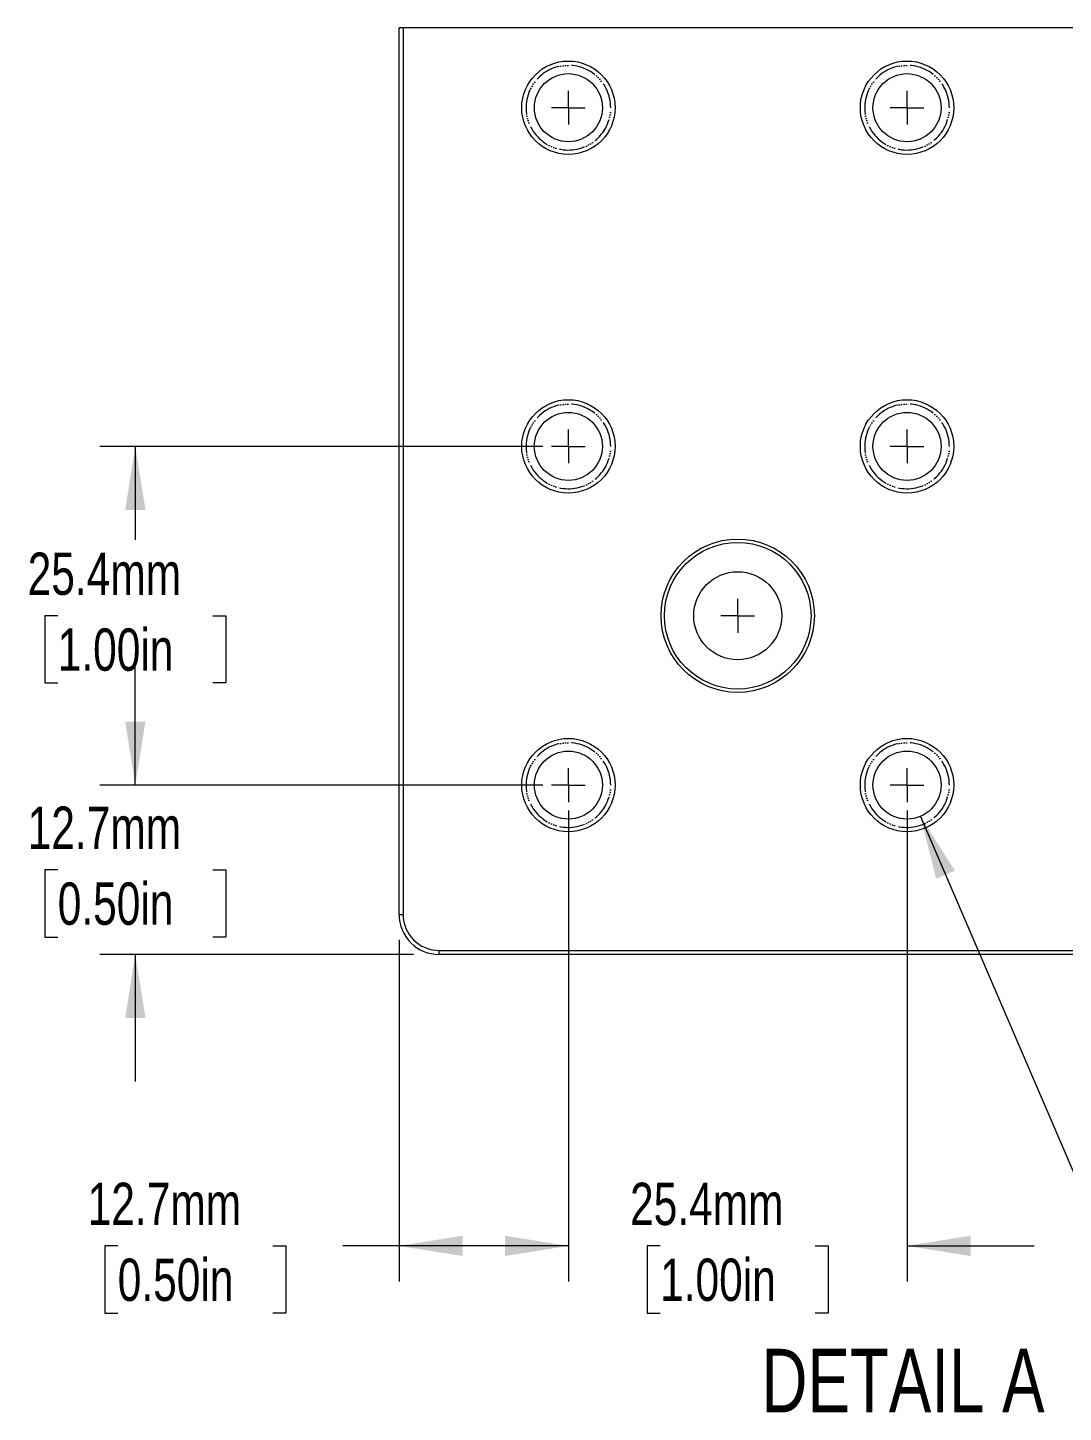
# Model space of a CAD drawing. Header units: millimetres. Extents: x 2 to 278, y 1 to 215.
# Drawn here: x 183.6 to 235.4, y 40.7 to 109.9 of the extents above; entities that cross this region are included whole.
import ezdxf

# ---------------------------------------------------------------- set-up
doc = ezdxf.new("R2010")
doc.units = ezdxf.units.MM
doc.linetypes.add('HIDDEN', pattern=[1.905, 1.27, -0.635])
doc.styles.add('SLDTEXTSTYLE0', font='TXT', dxfattribs={"width": 0.75})
doc.dimstyles.new('SLDDIMSTYLE4', dxfattribs={"dimtxt": 2.116667, "dimasz": 3.175, "dimexe": 0, "dimexo": 0.0625, "dimgap": 0.529167, "dimtad": 0, "dimtih": 1, "dimtoh": 1, "dimdec": 1, "dimlfac": 1.5, "dimrnd": 1e-09, "dimzin": 12, "dimdsep": 46, "dimtxsty": 'SLDTEXTSTYLE0', "dimsah": 1, "dimcen": 0.09, "dimadec": 0, "dimazin": 3, "dimtfac": 1, "dimtdec": 1, "dimtofl": 0, "dimtmove": 0, "dimatfit": 3, "dimfxl": 1, "dimfrac": 2, "dimtolj": 1, "dimtzin": 12, "dimarcsym": 0})
doc.dimstyles.new('SLDDIMSTYLE5', dxfattribs={"dimtxt": 2.116667, "dimasz": 3.175, "dimexe": 0, "dimexo": 0.0625, "dimgap": 0.529167, "dimtad": 0, "dimtih": 1, "dimtoh": 1, "dimdec": 1, "dimlfac": 1.5, "dimrnd": 1e-09, "dimzin": 12, "dimdsep": 46, "dimtxsty": 'SLDTEXTSTYLE0', "dimsah": 1, "dimcen": 0.09, "dimadec": 0, "dimazin": 3, "dimtfac": 1, "dimtdec": 1, "dimtmove": 0, "dimatfit": 0, "dimfxl": 1, "dimfrac": 2, "dimtolj": 1, "dimtzin": 12, "dimarcsym": 0})
doc.dimstyles.new('SLDDIMSTYLE6', dxfattribs={"dimtxt": 2.116667, "dimasz": 3.175, "dimexe": 0, "dimexo": 0.0625, "dimgap": 0.529167, "dimtad": 0, "dimtih": 1, "dimtoh": 1, "dimdec": 6, "dimlfac": 1.5, "dimrnd": 1e-09, "dimzin": 12, "dimdsep": 46, "dimtxsty": 'SLDTEXTSTYLE0', "dimsah": 1, "dimcen": 0, "dimadec": 0, "dimazin": 3, "dimtfac": 1, "dimtdec": 1, "dimtofl": 0, "dimtmove": 0, "dimatfit": 3, "dimfxl": 1, "dimfrac": 2, "dimtolj": 1, "dimtzin": 12, "dimarcsym": 0})

# ---------------------------------------------------------------- blocks, each defined once
blk = doc.blocks.new('_D_10')
at = {"color": 7, "linetype": 'Continuous', "lineweight": 18}
for p, q in [((210.656, 70.769), (210.656, 47.222)), ((202.189, 64.303), (202.189, 47.222)), ((188.121, 49), (187.478, 49)), ((187.478, 49), (187.478, 45.637)), ((195.879, 49), (196.522, 49)), ((196.522, 49), (196.522, 45.637)), ((202.189, 49), (199.371, 49)), ((210.656, 49), (202.189, 49)), ((187.478, 45.637), (188.121, 45.637)), ((196.522, 45.637), (195.879, 45.637))]:
    blk.add_line(p, q, dxfattribs=at)
for points in [[(202.189, 49), (205.364, 48.492), (205.364, 49.508)], [(210.656, 49), (207.481, 49.508), (207.481, 48.492)]]:
    blk.add_solid(points, dxfattribs=at)
at = {"color": 7, "linetype": 'Continuous', "lineweight": 18, "char_height": 2.1167, "attachment_point": 1, "style": 'SLDTEXTSTYLE0'}
for s, insert in [('12.7mm', (186.618, 52.158)), ('0.50in', (188.121, 48.365))]:
    blk.add_mtext(s, dxfattribs=dict(at, insert=insert))
blk = doc.blocks.new('_D_11')
at = {"color": 7, "linetype": 'Continuous', "lineweight": 18}
for p, q in [((210.656, 70.769), (210.656, 47.222)), ((227.589, 70.769), (227.589, 47.222)), ((210.656, 49), (204.306, 49)), ((215.244, 49), (214.6, 49)), ((214.6, 49), (214.6, 45.637)), ((223.001, 49), (223.645, 49)), ((223.645, 49), (223.645, 45.637)), ((227.589, 49), (233.939, 49)), ((214.6, 45.637), (215.244, 45.637)), ((223.645, 45.637), (223.001, 45.637))]:
    blk.add_line(p, q, dxfattribs=at)
for points in [[(210.656, 49), (207.481, 49.508), (207.481, 48.492)], [(227.589, 49), (230.764, 48.492), (230.764, 49.508)]]:
    blk.add_solid(points, dxfattribs=at)
at = {"color": 7, "linetype": 'Continuous', "lineweight": 18, "char_height": 2.1167, "attachment_point": 1, "style": 'SLDTEXTSTYLE0'}
for s, insert in [('25.4mm', (213.741, 52.158)), ('1.00in', (215.244, 48.365))]:
    blk.add_mtext(s, dxfattribs=dict(at, insert=insert))
blk = doc.blocks.new('_D_12')
at = {"color": 7, "linetype": 'Continuous', "lineweight": 18}
for p, q in [((189, 72.039), (189, 78.389)), ((209.386, 72.039), (187.222, 72.039)), ((185.121, 67.806), (184.478, 67.806)), ((184.478, 67.806), (184.478, 64.443)), ((192.879, 67.806), (193.522, 67.806)), ((193.522, 67.806), (193.522, 64.443)), ((184.478, 64.443), (185.121, 64.443)), ((193.522, 64.443), (192.879, 64.443)), ((202.919, 63.573), (187.222, 63.573)), ((189, 63.573), (189, 57.223))]:
    blk.add_line(p, q, dxfattribs=at)
for points in [[(189, 72.039), (189.508, 75.214), (188.492, 75.214)], [(189, 63.573), (188.492, 60.398), (189.508, 60.398)]]:
    blk.add_solid(points, dxfattribs=at)
at = {"color": 7, "linetype": 'Continuous', "lineweight": 18, "char_height": 2.1167, "attachment_point": 1, "style": 'SLDTEXTSTYLE0'}
for s, insert in [('12.7mm', (183.618, 70.964)), ('0.50in', (185.121, 67.171))]:
    blk.add_mtext(s, dxfattribs=dict(at, insert=insert))
blk = doc.blocks.new('_D_13')
at = {"color": 7, "linetype": 'Continuous', "lineweight": 18}
for p, q in [((209.386, 88.973), (187.222, 88.973)), ((189, 88.973), (189, 84.298)), ((185.121, 80.506), (184.478, 80.506)), ((184.478, 80.506), (184.478, 77.143)), ((192.879, 80.506), (193.522, 80.506)), ((193.522, 80.506), (193.522, 77.143)), ((184.478, 77.143), (185.121, 77.143)), ((193.522, 77.143), (192.879, 77.143)), ((189, 72.039), (189, 76.714)), ((209.386, 72.039), (187.222, 72.039))]:
    blk.add_line(p, q, dxfattribs=at)
for points in [[(189, 88.973), (188.492, 85.798), (189.508, 85.798)], [(189, 72.039), (189.508, 75.214), (188.492, 75.214)]]:
    blk.add_solid(points, dxfattribs=at)
at = {"color": 7, "linetype": 'Continuous', "lineweight": 18, "char_height": 2.1167, "attachment_point": 1, "style": 'SLDTEXTSTYLE0'}
for s, insert in [('25.4mm', (183.618, 83.664)), ('1.00in', (185.121, 79.871))]:
    blk.add_mtext(s, dxfattribs=dict(at, insert=insert))
blk = doc.blocks.new('_D_14')
at = {"color": 7, "linetype": 'Continuous', "lineweight": 18}
for p, q in [((228.261, 70.476), (237.488, 49)), ((237.488, 49), (241.298, 49))]:
    blk.add_line(p, q, dxfattribs=at)
blk.add_solid([(228.261, 70.476), (229.048, 67.358), (229.981, 67.759)], dxfattribs=at)
at = {"color": 7, "linetype": 'Continuous', "lineweight": 18, "attachment_point": 1, "style": 'SLDTEXTSTYLE0'}
for s, insert, char_height in [('216', (241.298, 51.729), 2.1167), ('X 1/4-20 UNC', (246.783, 51.729), 2.11667), ('TAPPED HOLES', (241.298, 48.365), 2.11667)]:
    blk.add_mtext(s, dxfattribs=dict(at, insert=insert, char_height=char_height))
blk = doc.blocks.new('SW_CENTERMARKSYMBOL_6')
at = {"color": 0, "linetype": 'Continuous', "lineweight": 0}
for q in [(0, 0.847), (-0.847, 0), (0, -0.847), (0.847, 0)]:
    blk.add_line((0, 0), q, dxfattribs=at)
blk = doc.blocks.new('SW_CENTERMARKSYMBOL_7')
at = {"color": 0, "linetype": 'Continuous', "lineweight": 0}
for p, q in [((-16.933, 33.867), (-16.933, 34.713)), ((0, 33.867), (0, 34.713)), ((16.933, 33.867), (16.933, 34.713)), ((-16.933, 33.867), (-17.78, 33.867)), ((-16.933, 33.867), (-16.933, 33.02)), ((-16.933, 33.867), (-16.087, 33.867)), ((0, 33.867), (-0.847, 33.867)), ((0, 33.867), (0, 33.02)), ((0, 33.867), (0.847, 33.867)), ((16.933, 33.867), (16.087, 33.867)), ((16.933, 33.867), (16.933, 33.02)), ((16.933, 33.867), (17.78, 33.867)), ((-16.933, 16.933), (-16.933, 17.78)), ((0, 16.933), (0, 17.78)), ((16.933, 16.933), (16.933, 17.78)), ((-16.933, 16.933), (-17.78, 16.933)), ((-16.933, 16.933), (-16.933, 16.087)), ((-16.933, 16.933), (-16.087, 16.933)), ((0, 16.933), (-0.847, 16.933)), ((0, 16.933), (0, 16.087)), ((0, 16.933), (0.847, 16.933)), ((16.933, 16.933), (16.087, 16.933)), ((16.933, 16.933), (16.933, 16.087)), ((16.933, 16.933), (17.78, 16.933)), ((-16.933, 0), (-16.933, 0.847)), ((0, 0), (0, 0.847)), ((16.933, 0), (16.933, 0.847)), ((-16.933, 0), (-17.78, 0)), ((-16.933, 0), (-16.933, -0.847)), ((-16.933, 0), (-16.087, 0)), ((0, 0), (-0.847, 0)), ((0, 0), (0, -0.847)), ((0, 0), (0.847, 0)), ((16.933, 0), (16.087, 0)), ((16.933, 0), (16.933, -0.847)), ((16.933, 0), (17.78, 0))]:
    blk.add_line(p, q, dxfattribs=at)

msp = doc.modelspace()

# ---------------------------------------------------------------- linework, layer by layer
at = {"color": 7, "linetype": 'Continuous', "lineweight": 18}
for p, q in [((202.18932966, 65.57269973), (202.18932966, 109.90602854)), ((202.38932311, 109.90602854), (202.38932311, 65.57269973)), ((202.18932966, 65.57269973), (202.38932311, 65.57269973)), ((204.18932377, 63.77269907), (248.52266251, 63.77269907)), ((204.18932377, 63.57269568), (204.18932377, 63.77269907)), ((248.52266251, 63.57269568), (204.18932377, 63.57269568)), ((212.02005286, 63.57269568), (212.02005286, 63.56436096)), ((213.24188848, 63.56436096), (213.24188848, 63.57269568))]:
    msp.add_line(p, q, dxfattribs=at)
at = {"color": 7, "linetype": 'Continuous', "lineweight": 18, "flags": 128}
msp.add_lwpolyline([(248.52266251, 63.57269568), (248.52266251, 63.77269907), (248.52266251, 109.90602854), (202.38932311, 109.90602854), (202.18932966, 109.90602854)], dxfattribs=at)
at = {"color": 7, "linetype": 'HIDDEN', "lineweight": 18, "flags": 128}
for points in [[(212.7726078, 105.90603036), (212.76927331, 106.02578106), (212.76927331, 106.02578106), (212.75911072, 106.1451493), (212.75911072, 106.1451493), (212.7422128, 106.26374764), (212.7422128, 106.26374764), (212.71863917, 106.38120356), (212.71863917, 106.38120356), (212.68844941, 106.49713459), (212.68844941, 106.49713459), (212.65175282, 106.61117815), (212.65175282, 106.61117815), (212.60865866, 106.72295672), (212.60865866, 106.72295672), (212.55931595, 106.83212263), (212.55931595, 106.83212263), (212.5038737, 106.93831824), (212.5038737, 106.93831824), (212.44251072, 107.04121076), (212.44251072, 107.04121076), (212.37542569, 107.14046243), (212.37542569, 107.14046243), (212.30283716, 107.23576032), (212.30283716, 107.23576032), (212.2249637, 107.32680145), (212.2249637, 107.32680145), (212.1420735, 107.41329275), (212.1420735, 107.41329275), (212.05442487, 107.49495112), (212.05442487, 107.49495112), (211.96228603, 107.57152322), (211.96228603, 107.57152322), (211.86597486, 107.6427607), (211.86597486, 107.6427607), (211.76577945, 107.70843509), (211.76577945, 107.70843509), (211.66202763, 107.76833279), (211.66202763, 107.76833279), (211.55505716, 107.82226506), (211.55505716, 107.82226506), (211.4452058, 107.87006301), (211.4452058, 107.87006301), (211.33283118, 107.91156772), (211.33283118, 107.91156772), (211.21828098, 107.94664505), (211.21828098, 107.94664505), (211.10193272, 107.97519071), (211.10193272, 107.97519071), (210.98415394, 107.99710535), (210.98415394, 107.99710535), (210.86532214, 108.01231943), (210.86532214, 108.01231943), (210.74582477, 108.02078826), (210.74582477, 108.02078826), (210.6260393, 108.02248699), (210.6260393, 108.02248699), (210.50635317, 108.01740073), (210.50635317, 108.01740073), (210.38713395, 108.00555431), (210.38713395, 108.00555431), (210.26878893, 107.98697753), (210.26878893, 107.98697753), (210.15167573, 107.96173993), (210.15167573, 107.96173993), (210.0361818, 107.92991601), (210.0361818, 107.92991601), (209.92267469, 107.89161009), (209.92267469, 107.89161009), (209.81151203, 107.84694138), (209.81151203, 107.84694138), (209.70306137, 107.79605888), (209.70306137, 107.79605888), (209.59766049, 107.73911658), (209.59766049, 107.73911658), (209.49564714, 107.67630818), (209.49564714, 107.67630818), (209.39734915, 107.60782245), (209.39734915, 107.60782245), (209.30309434, 107.53389282), (209.30309434, 107.53389282), (209.21316086, 107.45474282), (209.21316086, 107.45474282), (209.12785668, 107.3706357), (209.12785668, 107.3706357), (209.04744008, 107.28183471), (209.04744008, 107.28183471), (208.97217929, 107.18862795), (208.97217929, 107.18862795), (208.90231271, 107.09130846), (208.90231271, 107.09130846), (208.83806883, 106.99019912), (208.83806883, 106.99019912), (208.77963641, 106.88561283), (208.77963641, 106.88561283), (208.72722406, 106.77788737), (208.72722406, 106.77788737), (208.68099073, 106.66737043), (208.68099073, 106.66737043), (208.64107548, 106.55441466), (208.64107548, 106.55441466), (208.60762734, 106.43938266), (208.60762734, 106.43938266), (208.58073572, 106.322642), (208.58073572, 106.322642), (208.56049, 106.20457016), (208.56049, 106.20457016), (208.54694982, 106.08553472), (208.54694982, 106.08553472), (208.54017475, 105.96592807), (208.54017475, 105.96592807), (208.54017475, 105.84613266), (208.54017475, 105.84613266), (208.54694982, 105.72652601), (208.54694982, 105.72652601), (208.56049, 105.60749057), (208.56049, 105.60749057), (208.58073572, 105.48941873), (208.58073572, 105.48941873), (208.60762734, 105.37267807), (208.60762734, 105.37267807), (208.64107548, 105.25764607), (208.64107548, 105.25764607), (208.68099073, 105.1446903), (208.68099073, 105.1446903), (208.72722406, 105.03417336), (208.72722406, 105.03417336), (208.77963641, 104.9264479), (208.77963641, 104.9264479), (208.83806883, 104.82186161), (208.83806883, 104.82186161), (208.90231271, 104.72075227), (208.90231271, 104.72075227), (208.97217929, 104.62343278), (208.97217929, 104.62343278), (209.04744008, 104.53022602), (209.04744008, 104.53022602), (209.12785668, 104.44142503), (209.12785668, 104.44142503), (209.21316086, 104.35731791), (209.21316086, 104.35731791), (209.30309434, 104.27816791), (209.30309434, 104.27816791), (209.39734915, 104.20423828), (209.39734915, 104.20423828), (209.49564714, 104.13575255), (209.49564714, 104.13575255), (209.59766049, 104.07294415), (209.59766049, 104.07294415), (209.70306137, 104.01600185), (209.70306137, 104.01600185), (209.81151203, 103.96511935), (209.81151203, 103.96511935), (209.92267469, 103.92045064), (209.92267469, 103.92045064), (210.0361818, 103.88214472), (210.0361818, 103.88214472), (210.15167573, 103.8503208), (210.15167573, 103.8503208), (210.26878893, 103.8250832), (210.26878893, 103.8250832), (210.38713395, 103.80650642), (210.38713395, 103.80650642), (210.50635317, 103.79466), (210.50635317, 103.79466), (210.6260393, 103.78957374), (210.6260393, 103.78957374), (210.74582477, 103.79127247), (210.74582477, 103.79127247), (210.86532214, 103.7997413), (210.86532214, 103.7997413), (210.98415394, 103.81495538), (210.98415394, 103.81495538), (211.10193272, 103.83687002), (211.10193272, 103.83687002), (211.21828098, 103.86541568), (211.21828098, 103.86541568), (211.33283118, 103.90049301), (211.33283118, 103.90049301), (211.4452058, 103.94199771), (211.4452058, 103.94199771), (211.55505716, 103.98979567), (211.55505716, 103.98979567), (211.66202763, 104.04372794), (211.66202763, 104.04372794), (211.76577945, 104.10362564), (211.76577945, 104.10362564), (211.86597486, 104.16930003), (211.86597486, 104.16930003), (211.96228603, 104.24053751), (211.96228603, 104.24053751), (212.05442487, 104.31710961), (212.05442487, 104.31710961), (212.1420735, 104.39876798), (212.1420735, 104.39876798), (212.2249637, 104.48525928), (212.2249637, 104.48525928), (212.30283716, 104.57630041), (212.30283716, 104.57630041), (212.37542569, 104.6715983), (212.37542569, 104.6715983), (212.44251072, 104.77084997), (212.44251072, 104.77084997), (212.5038737, 104.87374249), (212.5038737, 104.87374249), (212.55931595, 104.9799381), (212.55931595, 104.9799381), (212.60865866, 105.089104), (212.60865866, 105.089104), (212.65175282, 105.20088258), (212.65175282, 105.20088258), (212.68844941, 105.31492614), (212.68844941, 105.31492614), (212.71863917, 105.43085717), (212.71863917, 105.43085717), (212.7422128, 105.54831309), (212.7422128, 105.54831309), (212.75911072, 105.66691143), (212.75911072, 105.66691143), (212.76927331, 105.78627967), (212.76927331, 105.78627967), (212.77266084, 105.90603036)], [(229.70592976, 105.90603036), (229.7026052, 106.02578106), (229.7026052, 106.02578106), (229.69244261, 106.1451493), (229.69244261, 106.1451493), (229.67554469, 106.26374764), (229.67554469, 106.26374764), (229.65197105, 106.38120356), (229.65197105, 106.38120356), (229.6217813, 106.49713459), (229.6217813, 106.49713459), (229.58508471, 106.61117815), (229.58508471, 106.61117815), (229.54199055, 106.72295672), (229.54199055, 106.72295672), (229.49264784, 106.83212263), (229.49264784, 106.83212263), (229.43720558, 106.93831824), (229.43720558, 106.93831824), (229.3758426, 107.04121076), (229.3758426, 107.04121076), (229.30875758, 107.14046243), (229.30875758, 107.14046243), (229.23616905, 107.23576032), (229.23616905, 107.23576032), (229.15830552, 107.32680145), (229.15830552, 107.32680145), (229.07540539, 107.41329275), (229.07540539, 107.41329275), (228.98775676, 107.49495112), (228.98775676, 107.49495112), (228.89561791, 107.57152322), (228.89561791, 107.57152322), (228.79930674, 107.6427607), (228.79930674, 107.6427607), (228.69911133, 107.70843509), (228.69911133, 107.70843509), (228.59535952, 107.76833279), (228.59535952, 107.76833279), (228.48838905, 107.82226506), (228.48838905, 107.82226506), (228.37853769, 107.87006301), (228.37853769, 107.87006301), (228.26616306, 107.91156772), (228.26616306, 107.91156772), (228.15161287, 107.94664505), (228.15161287, 107.94664505), (228.0352646, 107.97519071), (228.0352646, 107.97519071), (227.91748583, 107.99710535), (227.91748583, 107.99710535), (227.79866397, 108.01231943), (227.79866397, 108.01231943), (227.67915665, 108.02078826), (227.67915665, 108.02078826), (227.55937119, 108.02248699), (227.55937119, 108.02248699), (227.43968506, 108.01740073), (227.43968506, 108.01740073), (227.32047577, 108.00555431), (227.32047577, 108.00555431), (227.20212081, 107.98697753), (227.20212081, 107.98697753), (227.08500762, 107.96173993), (227.08500762, 107.96173993), (226.96951369, 107.92991601), (226.96951369, 107.92991601), (226.85600657, 107.89161009), (226.85600657, 107.89161009), (226.74485385, 107.84694138), (226.74485385, 107.84694138), (226.63639326, 107.79605888), (226.63639326, 107.79605888), (226.53099238, 107.73911658), (226.53099238, 107.73911658), (226.42897903, 107.67630818), (226.42897903, 107.67630818), (226.33069097, 107.60782245), (226.33069097, 107.60782245), (226.23642623, 107.53389282), (226.23642623, 107.53389282), (226.14649275, 107.45474282), (226.14649275, 107.45474282), (226.06118857, 107.3706357), (226.06118857, 107.3706357), (225.98077197, 107.28183471), (225.98077197, 107.28183471), (225.90551117, 107.18862795), (225.90551117, 107.18862795), (225.83564459, 107.09130846), (225.83564459, 107.09130846), (225.77140072, 106.99019912), (225.77140072, 106.99019912), (225.71297824, 106.88561283), (225.71297824, 106.88561283), (225.66055595, 106.77788737), (225.66055595, 106.77788737), (225.61432261, 106.66737043), (225.61432261, 106.66737043), (225.5744173, 106.55441466), (225.5744173, 106.55441466), (225.54095923, 106.43938266), (225.54095923, 106.43938266), (225.5140676, 106.322642), (225.5140676, 106.322642), (225.49382189, 106.20457016), (225.49382189, 106.20457016), (225.4802817, 106.08553472), (225.4802817, 106.08553472), (225.47350664, 105.96592807), (225.47350664, 105.96592807), (225.47350664, 105.84613266), (225.47350664, 105.84613266), (225.4802817, 105.72652601), (225.4802817, 105.72652601), (225.49382189, 105.60749057), (225.49382189, 105.60749057), (225.5140676, 105.48941873), (225.5140676, 105.48941873), (225.54095923, 105.37267807), (225.54095923, 105.37267807), (225.5744173, 105.25764607), (225.5744173, 105.25764607), (225.61432261, 105.1446903), (225.61432261, 105.1446903), (225.66055595, 105.03417336), (225.66055595, 105.03417336), (225.71297824, 104.9264479), (225.71297824, 104.9264479), (225.77140072, 104.82186161), (225.77140072, 104.82186161), (225.83564459, 104.72075227), (225.83564459, 104.72075227), (225.90551117, 104.62343278), (225.90551117, 104.62343278), (225.98077197, 104.53022602), (225.98077197, 104.53022602), (226.06118857, 104.44142503), (226.06118857, 104.44142503), (226.14649275, 104.35731791), (226.14649275, 104.35731791), (226.23642623, 104.27816791), (226.23642623, 104.27816791), (226.33069097, 104.20423828), (226.33069097, 104.20423828), (226.42897903, 104.13575255), (226.42897903, 104.13575255), (226.53099238, 104.07294415), (226.53099238, 104.07294415), (226.63639326, 104.01600185), (226.63639326, 104.01600185), (226.74485385, 103.96511935), (226.74485385, 103.96511935), (226.85600657, 103.92045064), (226.85600657, 103.92045064), (226.96951369, 103.88214472), (226.96951369, 103.88214472), (227.08500762, 103.8503208), (227.08500762, 103.8503208), (227.20212081, 103.8250832), (227.20212081, 103.8250832), (227.32047577, 103.80650642), (227.32047577, 103.80650642), (227.43968506, 103.79466), (227.43968506, 103.79466), (227.55937119, 103.78957374), (227.55937119, 103.78957374), (227.67915665, 103.79127247), (227.67915665, 103.79127247), (227.79866397, 103.7997413), (227.79866397, 103.7997413), (227.91748583, 103.81495538), (227.91748583, 103.81495538), (228.0352646, 103.83687002), (228.0352646, 103.83687002), (228.15161287, 103.86541568), (228.15161287, 103.86541568), (228.26616306, 103.90049301), (228.26616306, 103.90049301), (228.37853769, 103.94199771), (228.37853769, 103.94199771), (228.48838905, 103.98979567), (228.48838905, 103.98979567), (228.59535952, 104.04372794), (228.59535952, 104.04372794), (228.69911133, 104.10362564), (228.69911133, 104.10362564), (228.79930674, 104.16930003), (228.79930674, 104.16930003), (228.89561791, 104.24053751), (228.89561791, 104.24053751), (228.98775676, 104.31710961), (228.98775676, 104.31710961), (229.07540539, 104.39876798), (229.07540539, 104.39876798), (229.15830552, 104.48525928), (229.15830552, 104.48525928), (229.23616905, 104.57630041), (229.23616905, 104.57630041), (229.30875758, 104.6715983), (229.30875758, 104.6715983), (229.3758426, 104.77084997), (229.3758426, 104.77084997), (229.43720558, 104.87374249), (229.43720558, 104.87374249), (229.49264784, 104.9799381), (229.49264784, 104.9799381), (229.54199055, 105.089104), (229.54199055, 105.089104), (229.58508471, 105.20088258), (229.58508471, 105.20088258), (229.6217813, 105.31492614), (229.6217813, 105.31492614), (229.65197105, 105.43085717), (229.65197105, 105.43085717), (229.67554469, 105.54831309), (229.67554469, 105.54831309), (229.69244261, 105.66691143), (229.69244261, 105.66691143), (229.7026052, 105.78627967), (229.7026052, 105.78627967), (229.70599273, 105.90603036)], [(212.7726078, 88.97269848), (212.76927331, 89.09244918), (212.76927331, 89.09244918), (212.75911072, 89.21181244), (212.75911072, 89.21181244), (212.7422128, 89.33041575), (212.7422128, 89.33041575), (212.71863917, 89.44787167), (212.71863917, 89.44787167), (212.68844941, 89.56380271), (212.68844941, 89.56380271), (212.65175282, 89.67784129), (212.65175282, 89.67784129), (212.60865866, 89.78962484), (212.60865866, 89.78962484), (212.55931595, 89.89878578), (212.55931595, 89.89878578), (212.5038737, 90.00498635), (212.5038737, 90.00498635), (212.44251072, 90.1078739), (212.44251072, 90.1078739), (212.37542569, 90.20713054), (212.37542569, 90.20713054), (212.30283716, 90.30242843), (212.30283716, 90.30242843), (212.2249637, 90.39346956), (212.2249637, 90.39346956), (212.1420735, 90.47996087), (212.1420735, 90.47996087), (212.05442487, 90.56161923), (212.05442487, 90.56161923), (211.96228603, 90.63819133), (211.96228603, 90.63819133), (211.86597486, 90.70942881), (211.86597486, 90.70942881), (211.76577945, 90.77509823), (211.76577945, 90.77509823), (211.66202763, 90.8350009), (211.66202763, 90.8350009), (211.55505716, 90.88893317), (211.55505716, 90.88893317), (211.4452058, 90.93673113), (211.4452058, 90.93673113), (211.33283118, 90.97823086), (211.33283118, 90.97823086), (211.21828098, 91.01331316), (211.21828098, 91.01331316), (211.10193272, 91.04185385), (211.10193272, 91.04185385), (210.98415394, 91.06376849), (210.98415394, 91.06376849), (210.86532214, 91.07898755), (210.86532214, 91.07898755), (210.74582477, 91.08745637), (210.74582477, 91.08745637), (210.6260393, 91.08915014), (210.6260393, 91.08915014), (210.50635317, 91.08406884), (210.50635317, 91.08406884), (210.38713395, 91.07221745), (210.38713395, 91.07221745), (210.26878893, 91.05364564), (210.26878893, 91.05364564), (210.15167573, 91.02840804), (210.15167573, 91.02840804), (210.0361818, 90.99658413), (210.0361818, 90.99658413), (209.92267469, 90.95827821), (209.92267469, 90.95827821), (209.81151203, 90.91360949), (209.81151203, 90.91360949), (209.70306137, 90.86272203), (209.70306137, 90.86272203), (209.59766049, 90.80578469), (209.59766049, 90.80578469), (209.49564714, 90.74297133), (209.49564714, 90.74297133), (209.39734915, 90.67449056), (209.39734915, 90.67449056), (209.30309434, 90.60055596), (209.30309434, 90.60055596), (209.21316086, 90.52141093), (209.21316086, 90.52141093), (209.12785668, 90.43729884), (209.12785668, 90.43729884), (209.04744008, 90.34850282), (209.04744008, 90.34850282), (208.97217929, 90.25529109), (208.97217929, 90.25529109), (208.90231271, 90.15797658), (208.90231271, 90.15797658), (208.83806883, 90.05686226), (208.83806883, 90.05686226), (208.77963641, 89.95227598), (208.77963641, 89.95227598), (208.72722406, 89.84455549), (208.72722406, 89.84455549), (208.68099073, 89.73403854), (208.68099073, 89.73403854), (208.64107548, 89.62108277), (208.64107548, 89.62108277), (208.60762734, 89.50605077), (208.60762734, 89.50605077), (208.58073572, 89.38931011), (208.58073572, 89.38931011), (208.56049, 89.27123331), (208.56049, 89.27123331), (208.54694982, 89.15220283), (208.54694982, 89.15220283), (208.54017475, 89.03259618), (208.54017475, 89.03259618), (208.54017475, 88.91279581), (208.54017475, 88.91279581), (208.54694982, 88.79318916), (208.54694982, 88.79318916), (208.56049, 88.67415868), (208.56049, 88.67415868), (208.58073572, 88.55608188), (208.58073572, 88.55608188), (208.60762734, 88.43934122), (208.60762734, 88.43934122), (208.64107548, 88.32430922), (208.64107548, 88.32430922), (208.68099073, 88.21135345), (208.68099073, 88.21135345), (208.72722406, 88.10084147), (208.72722406, 88.10084147), (208.77963641, 87.99311601), (208.77963641, 87.99311601), (208.83806883, 87.88852973), (208.83806883, 87.88852973), (208.90231271, 87.78741541), (208.90231271, 87.78741541), (208.97217929, 87.6901009), (208.97217929, 87.6901009), (209.04744008, 87.59689413), (209.04744008, 87.59689413), (209.12785668, 87.50809315), (209.12785668, 87.50809315), (209.21316086, 87.42398603), (209.21316086, 87.42398603), (209.30309434, 87.34483602), (209.30309434, 87.34483602), (209.39734915, 87.27090143), (209.39734915, 87.27090143), (209.49564714, 87.20242066), (209.49564714, 87.20242066), (209.59766049, 87.13961227), (209.59766049, 87.13961227), (209.70306137, 87.08266996), (209.70306137, 87.08266996), (209.81151203, 87.03178746), (209.81151203, 87.03178746), (209.92267469, 86.98711875), (209.92267469, 86.98711875), (210.0361818, 86.94881283), (210.0361818, 86.94881283), (210.15167573, 86.91698892), (210.15167573, 86.91698892), (210.26878893, 86.89174635), (210.26878893, 86.89174635), (210.38713395, 86.87317454), (210.38713395, 86.87317454), (210.50635317, 86.86132811), (210.50635317, 86.86132811), (210.6260393, 86.85624185), (210.6260393, 86.85624185), (210.74582477, 86.85793562), (210.74582477, 86.85793562), (210.86532214, 86.86640444), (210.86532214, 86.86640444), (210.98415394, 86.88162349), (210.98415394, 86.88162349), (211.10193272, 86.90353814), (211.10193272, 86.90353814), (211.21828098, 86.93208379), (211.21828098, 86.93208379), (211.33283118, 86.96716113), (211.33283118, 86.96716113), (211.4452058, 87.00866583), (211.4452058, 87.00866583), (211.55505716, 87.05645882), (211.55505716, 87.05645882), (211.66202763, 87.11039606), (211.66202763, 87.11039606), (211.76577945, 87.17029376), (211.76577945, 87.17029376), (211.86597486, 87.23596814), (211.86597486, 87.23596814), (211.96228603, 87.30720066), (211.96228603, 87.30720066), (212.05442487, 87.38377276), (212.05442487, 87.38377276), (212.1420735, 87.46543609), (212.1420735, 87.46543609), (212.2249637, 87.55192243), (212.2249637, 87.55192243), (212.30283716, 87.64296356), (212.30283716, 87.64296356), (212.37542569, 87.73826642), (212.37542569, 87.73826642), (212.44251072, 87.83751808), (212.44251072, 87.83751808), (212.5038737, 87.9404106), (212.5038737, 87.9404106), (212.55931595, 88.04660621), (212.55931595, 88.04660621), (212.60865866, 88.15577212), (212.60865866, 88.15577212), (212.65175282, 88.26755069), (212.65175282, 88.26755069), (212.68844941, 88.38158928), (212.68844941, 88.38158928), (212.71863917, 88.49752528), (212.71863917, 88.49752528), (212.7422128, 88.61497624), (212.7422128, 88.61497624), (212.75911072, 88.73357954), (212.75911072, 88.73357954), (212.76927331, 88.85294778), (212.76927331, 88.85294778), (212.77266084, 88.97269848)], [(229.70592976, 88.97269848), (229.7026052, 89.09244918), (229.7026052, 89.09244918), (229.69244261, 89.21181244), (229.69244261, 89.21181244), (229.67554469, 89.33041575), (229.67554469, 89.33041575), (229.65197105, 89.44787167), (229.65197105, 89.44787167), (229.6217813, 89.56380271), (229.6217813, 89.56380271), (229.58508471, 89.67784129), (229.58508471, 89.67784129), (229.54199055, 89.78962484), (229.54199055, 89.78962484), (229.49264784, 89.89878578), (229.49264784, 89.89878578), (229.43720558, 90.00498635), (229.43720558, 90.00498635), (229.3758426, 90.1078739), (229.3758426, 90.1078739), (229.30875758, 90.20713054), (229.30875758, 90.20713054), (229.23616905, 90.30242843), (229.23616905, 90.30242843), (229.15830552, 90.39346956), (229.15830552, 90.39346956), (229.07540539, 90.47996087), (229.07540539, 90.47996087), (228.98775676, 90.56161923), (228.98775676, 90.56161923), (228.89561791, 90.63819133), (228.89561791, 90.63819133), (228.79930674, 90.70942881), (228.79930674, 90.70942881), (228.69911133, 90.77509823), (228.69911133, 90.77509823), (228.59535952, 90.8350009), (228.59535952, 90.8350009), (228.48838905, 90.88893317), (228.48838905, 90.88893317), (228.37853769, 90.93673113), (228.37853769, 90.93673113), (228.26616306, 90.97823086), (228.26616306, 90.97823086), (228.15161287, 91.01331316), (228.15161287, 91.01331316), (228.0352646, 91.04185385), (228.0352646, 91.04185385), (227.91748583, 91.06376849), (227.91748583, 91.06376849), (227.79866397, 91.07898755), (227.79866397, 91.07898755), (227.67915665, 91.08745637), (227.67915665, 91.08745637), (227.55937119, 91.08915014), (227.55937119, 91.08915014), (227.43968506, 91.08406884), (227.43968506, 91.08406884), (227.32047577, 91.07221745), (227.32047577, 91.07221745), (227.20212081, 91.05364564), (227.20212081, 91.05364564), (227.08500762, 91.02840804), (227.08500762, 91.02840804), (226.96951369, 90.99658413), (226.96951369, 90.99658413), (226.85600657, 90.95827821), (226.85600657, 90.95827821), (226.74485385, 90.91360949), (226.74485385, 90.91360949), (226.63639326, 90.86272203), (226.63639326, 90.86272203), (226.53099238, 90.80578469), (226.53099238, 90.80578469), (226.42897903, 90.74297133), (226.42897903, 90.74297133), (226.33069097, 90.67449056), (226.33069097, 90.67449056), (226.23642623, 90.60055596), (226.23642623, 90.60055596), (226.14649275, 90.52141093), (226.14649275, 90.52141093), (226.06118857, 90.43729884), (226.06118857, 90.43729884), (225.98077197, 90.34850282), (225.98077197, 90.34850282), (225.90551117, 90.25529109), (225.90551117, 90.25529109), (225.83564459, 90.15797658), (225.83564459, 90.15797658), (225.77140072, 90.05686226), (225.77140072, 90.05686226), (225.71297824, 89.95227598), (225.71297824, 89.95227598), (225.66055595, 89.84455549), (225.66055595, 89.84455549), (225.61432261, 89.73403854), (225.61432261, 89.73403854), (225.5744173, 89.62108277), (225.5744173, 89.62108277), (225.54095923, 89.50605077), (225.54095923, 89.50605077), (225.5140676, 89.38931011), (225.5140676, 89.38931011), (225.49382189, 89.27123331), (225.49382189, 89.27123331), (225.4802817, 89.15220283), (225.4802817, 89.15220283), (225.47350664, 89.03259618), (225.47350664, 89.03259618), (225.47350664, 88.91279581), (225.47350664, 88.91279581), (225.4802817, 88.79318916), (225.4802817, 88.79318916), (225.49382189, 88.67415868), (225.49382189, 88.67415868), (225.5140676, 88.55608188), (225.5140676, 88.55608188), (225.54095923, 88.43934122), (225.54095923, 88.43934122), (225.5744173, 88.32430922), (225.5744173, 88.32430922), (225.61432261, 88.21135345), (225.61432261, 88.21135345), (225.66055595, 88.10084147), (225.66055595, 88.10084147), (225.71297824, 87.99311601), (225.71297824, 87.99311601), (225.77140072, 87.88852973), (225.77140072, 87.88852973), (225.83564459, 87.78741541), (225.83564459, 87.78741541), (225.90551117, 87.6901009), (225.90551117, 87.6901009), (225.98077197, 87.59689413), (225.98077197, 87.59689413), (226.06118857, 87.50809315), (226.06118857, 87.50809315), (226.14649275, 87.42398603), (226.14649275, 87.42398603), (226.23642623, 87.34483602), (226.23642623, 87.34483602), (226.33069097, 87.27090143), (226.33069097, 87.27090143), (226.42897903, 87.20242066), (226.42897903, 87.20242066), (226.53099238, 87.13961227), (226.53099238, 87.13961227), (226.63639326, 87.08266996), (226.63639326, 87.08266996), (226.74485385, 87.03178746), (226.74485385, 87.03178746), (226.85600657, 86.98711875), (226.85600657, 86.98711875), (226.96951369, 86.94881283), (226.96951369, 86.94881283), (227.08500762, 86.91698892), (227.08500762, 86.91698892), (227.20212081, 86.89174635), (227.20212081, 86.89174635), (227.32047577, 86.87317454), (227.32047577, 86.87317454), (227.43968506, 86.86132811), (227.43968506, 86.86132811), (227.55937119, 86.85624185), (227.55937119, 86.85624185), (227.67915665, 86.85793562), (227.67915665, 86.85793562), (227.79866397, 86.86640444), (227.79866397, 86.86640444), (227.91748583, 86.88162349), (227.91748583, 86.88162349), (228.0352646, 86.90353814), (228.0352646, 86.90353814), (228.15161287, 86.93208379), (228.15161287, 86.93208379), (228.26616306, 86.96716113), (228.26616306, 86.96716113), (228.37853769, 87.00866583), (228.37853769, 87.00866583), (228.48838905, 87.05645882), (228.48838905, 87.05645882), (228.59535952, 87.11039606), (228.59535952, 87.11039606), (228.69911133, 87.17029376), (228.69911133, 87.17029376), (228.79930674, 87.23596814), (228.79930674, 87.23596814), (228.89561791, 87.30720066), (228.89561791, 87.30720066), (228.98775676, 87.38377276), (228.98775676, 87.38377276), (229.07540539, 87.46543609), (229.07540539, 87.46543609), (229.15830552, 87.55192243), (229.15830552, 87.55192243), (229.23616905, 87.64296356), (229.23616905, 87.64296356), (229.30875758, 87.73826642), (229.30875758, 87.73826642), (229.3758426, 87.83751808), (229.3758426, 87.83751808), (229.43720558, 87.9404106), (229.43720558, 87.9404106), (229.49264784, 88.04660621), (229.49264784, 88.04660621), (229.54199055, 88.15577212), (229.54199055, 88.15577212), (229.58508471, 88.26755069), (229.58508471, 88.26755069), (229.6217813, 88.38158928), (229.6217813, 88.38158928), (229.65197105, 88.49752528), (229.65197105, 88.49752528), (229.67554469, 88.61497624), (229.67554469, 88.61497624), (229.69244261, 88.73357954), (229.69244261, 88.73357954), (229.7026052, 88.85294778), (229.7026052, 88.85294778), (229.70599273, 88.97269848)], [(212.7726078, 72.03936659), (212.76927331, 72.15911232), (212.76927331, 72.15911232), (212.75911072, 72.27848056), (212.75911072, 72.27848056), (212.7422128, 72.39708387), (212.7422128, 72.39708387), (212.71863917, 72.51453482), (212.71863917, 72.51453482), (212.68844941, 72.63046585), (212.68844941, 72.63046585), (212.65175282, 72.74450941), (212.65175282, 72.74450941), (212.60865866, 72.85628798), (212.60865866, 72.85628798), (212.55931595, 72.96545389), (212.55931595, 72.96545389), (212.5038737, 73.0716495), (212.5038737, 73.0716495), (212.44251072, 73.17453705), (212.44251072, 73.17453705), (212.37542569, 73.27379865), (212.37542569, 73.27379865), (212.30283716, 73.36909655), (212.30283716, 73.36909655), (212.2249637, 73.46013271), (212.2249637, 73.46013271), (212.1420735, 73.54662898), (212.1420735, 73.54662898), (212.05442487, 73.62828734), (212.05442487, 73.62828734), (211.96228603, 73.70485944), (211.96228603, 73.70485944), (211.86597486, 73.77609693), (211.86597486, 73.77609693), (211.76577945, 73.84177131), (211.76577945, 73.84177131), (211.66202763, 73.90166405), (211.66202763, 73.90166405), (211.55505716, 73.95559632), (211.55505716, 73.95559632), (211.4452058, 74.00339924), (211.4452058, 74.00339924), (211.33283118, 74.04490394), (211.33283118, 74.04490394), (211.21828098, 74.07998128), (211.21828098, 74.07998128), (211.10193272, 74.10852197), (211.10193272, 74.10852197), (210.98415394, 74.13043661), (210.98415394, 74.13043661), (210.86532214, 74.14565566), (210.86532214, 74.14565566), (210.74582477, 74.15411952), (210.74582477, 74.15411952), (210.6260393, 74.15581825), (210.6260393, 74.15581825), (210.50635317, 74.15073199), (210.50635317, 74.15073199), (210.38713395, 74.13889053), (210.38713395, 74.13889053), (210.26878893, 74.12031375), (210.26878893, 74.12031375), (210.15167573, 74.09507118), (210.15167573, 74.09507118), (210.0361818, 74.06325224), (210.0361818, 74.06325224), (209.92267469, 74.02494632), (209.92267469, 74.02494632), (209.81151203, 73.98027264), (209.81151203, 73.98027264), (209.70306137, 73.92939014), (209.70306137, 73.92939014), (209.59766049, 73.87244784), (209.59766049, 73.87244784), (209.49564714, 73.80964441), (209.49564714, 73.80964441), (209.39734915, 73.74115867), (209.39734915, 73.74115867), (209.30309434, 73.66722904), (209.30309434, 73.66722904), (209.21316086, 73.58807408), (209.21316086, 73.58807408), (209.12785668, 73.50397192), (209.12785668, 73.50397192), (209.04744008, 73.41517094), (209.04744008, 73.41517094), (208.97217929, 73.32195921), (208.97217929, 73.32195921), (208.90231271, 73.22464469), (208.90231271, 73.22464469), (208.83806883, 73.12353534), (208.83806883, 73.12353534), (208.77963641, 73.01894906), (208.77963641, 73.01894906), (208.72722406, 72.9112236), (208.72722406, 72.9112236), (208.68099073, 72.80070665), (208.68099073, 72.80070665), (208.64107548, 72.68774592), (208.64107548, 72.68774592), (208.60762734, 72.57271889), (208.60762734, 72.57271889), (208.58073572, 72.45597326), (208.58073572, 72.45597326), (208.56049, 72.33789645), (208.56049, 72.33789645), (208.54694982, 72.21886598), (208.54694982, 72.21886598), (208.54017475, 72.09925932), (208.54017475, 72.09925932), (208.54017475, 71.97946392), (208.54017475, 71.97946392), (208.54694982, 71.85985727), (208.54694982, 71.85985727), (208.56049, 71.74082679), (208.56049, 71.74082679), (208.58073572, 71.62274999), (208.58073572, 71.62274999), (208.60762734, 71.5060143), (208.60762734, 71.5060143), (208.64107548, 71.39097733), (208.64107548, 71.39097733), (208.68099073, 71.27802653), (208.68099073, 71.27802653), (208.72722406, 71.16750958), (208.72722406, 71.16750958), (208.77963641, 71.05978412), (208.77963641, 71.05978412), (208.83806883, 70.95519784), (208.83806883, 70.95519784), (208.90231271, 70.85408849), (208.90231271, 70.85408849), (208.97217929, 70.75676404), (208.97217929, 70.75676404), (209.04744008, 70.66356225), (209.04744008, 70.66356225), (209.12785668, 70.57476126), (209.12785668, 70.57476126), (209.21316086, 70.49064917), (209.21316086, 70.49064917), (209.30309434, 70.41150414), (209.30309434, 70.41150414), (209.39734915, 70.33757451), (209.39734915, 70.33757451), (209.49564714, 70.26908877), (209.49564714, 70.26908877), (209.59766049, 70.20627541), (209.59766049, 70.20627541), (209.70306137, 70.14933311), (209.70306137, 70.14933311), (209.81151203, 70.09845061), (209.81151203, 70.09845061), (209.92267469, 70.05378686), (209.92267469, 70.05378686), (210.0361818, 70.01548094), (210.0361818, 70.01548094), (210.15167573, 69.98365206), (210.15167573, 69.98365206), (210.26878893, 69.9584095), (210.26878893, 69.9584095), (210.38713395, 69.93984265), (210.38713395, 69.93984265), (210.50635317, 69.92799126), (210.50635317, 69.92799126), (210.6260393, 69.922905), (210.6260393, 69.922905), (210.74582477, 69.92460373), (210.74582477, 69.92460373), (210.86532214, 69.93307752), (210.86532214, 69.93307752), (210.98415394, 69.94828664), (210.98415394, 69.94828664), (211.10193272, 69.97020128), (211.10193272, 69.97020128), (211.21828098, 69.99875191), (211.21828098, 69.99875191), (211.33283118, 70.03382924), (211.33283118, 70.03382924), (211.4452058, 70.07533394), (211.4452058, 70.07533394), (211.55505716, 70.12312693), (211.55505716, 70.12312693), (211.66202763, 70.1770592), (211.66202763, 70.1770592), (211.76577945, 70.23696187), (211.76577945, 70.23696187), (211.86597486, 70.30263625), (211.86597486, 70.30263625), (211.96228603, 70.37387374), (211.96228603, 70.37387374), (212.05442487, 70.4504359), (212.05442487, 70.4504359), (212.1420735, 70.5321042), (212.1420735, 70.5321042), (212.2249637, 70.61859054), (212.2249637, 70.61859054), (212.30283716, 70.7096267), (212.30283716, 70.7096267), (212.37542569, 70.80493453), (212.37542569, 70.80493453), (212.44251072, 70.9041862), (212.44251072, 70.9041862), (212.5038737, 71.00707375), (212.5038737, 71.00707375), (212.55931595, 71.11326936), (212.55931595, 71.11326936), (212.60865866, 71.22243526), (212.60865866, 71.22243526), (212.65175282, 71.33421384), (212.65175282, 71.33421384), (212.68844941, 71.44825739), (212.68844941, 71.44825739), (212.71863917, 71.56418843), (212.71863917, 71.56418843), (212.7422128, 71.68164932), (212.7422128, 71.68164932), (212.75911072, 71.80024269), (212.75911072, 71.80024269), (212.76927331, 71.91961093), (212.76927331, 71.91961093), (212.77266084, 72.03936659)], [(229.70592976, 72.03936659), (229.7026052, 72.15911232), (229.7026052, 72.15911232), (229.69244261, 72.27848056), (229.69244261, 72.27848056), (229.67554469, 72.39708387), (229.67554469, 72.39708387), (229.65197105, 72.51453482), (229.65197105, 72.51453482), (229.6217813, 72.63046585), (229.6217813, 72.63046585), (229.58508471, 72.74450941), (229.58508471, 72.74450941), (229.54199055, 72.85628798), (229.54199055, 72.85628798), (229.49264784, 72.96545389), (229.49264784, 72.96545389), (229.43720558, 73.0716495), (229.43720558, 73.0716495), (229.3758426, 73.17453705), (229.3758426, 73.17453705), (229.30875758, 73.27379865), (229.30875758, 73.27379865), (229.23616905, 73.36909655), (229.23616905, 73.36909655), (229.15830552, 73.46013271), (229.15830552, 73.46013271), (229.07540539, 73.54662898), (229.07540539, 73.54662898), (228.98775676, 73.62828734), (228.98775676, 73.62828734), (228.89561791, 73.70485944), (228.89561791, 73.70485944), (228.79930674, 73.77609693), (228.79930674, 73.77609693), (228.69911133, 73.84177131), (228.69911133, 73.84177131), (228.59535952, 73.90166405), (228.59535952, 73.90166405), (228.48838905, 73.95559632), (228.48838905, 73.95559632), (228.37853769, 74.00339924), (228.37853769, 74.00339924), (228.26616306, 74.04490394), (228.26616306, 74.04490394), (228.15161287, 74.07998128), (228.15161287, 74.07998128), (228.0352646, 74.10852197), (228.0352646, 74.10852197), (227.91748583, 74.13043661), (227.91748583, 74.13043661), (227.79866397, 74.14565566), (227.79866397, 74.14565566), (227.67915665, 74.15411952), (227.67915665, 74.15411952), (227.55937119, 74.15581825), (227.55937119, 74.15581825), (227.43968506, 74.15073199), (227.43968506, 74.15073199), (227.32047577, 74.13889053), (227.32047577, 74.13889053), (227.20212081, 74.12031375), (227.20212081, 74.12031375), (227.08500762, 74.09507118), (227.08500762, 74.09507118), (226.96951369, 74.06325224), (226.96951369, 74.06325224), (226.85600657, 74.02494632), (226.85600657, 74.02494632), (226.74485385, 73.98027264), (226.74485385, 73.98027264), (226.63639326, 73.92939014), (226.63639326, 73.92939014), (226.53099238, 73.87244784), (226.53099238, 73.87244784), (226.42897903, 73.80964441), (226.42897903, 73.80964441), (226.33069097, 73.74115867), (226.33069097, 73.74115867), (226.23642623, 73.66722904), (226.23642623, 73.66722904), (226.14649275, 73.58807408), (226.14649275, 73.58807408), (226.06118857, 73.50397192), (226.06118857, 73.50397192), (225.98077197, 73.41517094), (225.98077197, 73.41517094), (225.90551117, 73.32195921), (225.90551117, 73.32195921), (225.83564459, 73.22464469), (225.83564459, 73.22464469), (225.77140072, 73.12353534), (225.77140072, 73.12353534), (225.71297824, 73.01894906), (225.71297824, 73.01894906), (225.66055595, 72.9112236), (225.66055595, 72.9112236), (225.61432261, 72.80070665), (225.61432261, 72.80070665), (225.5744173, 72.68774592), (225.5744173, 72.68774592), (225.54095923, 72.57271889), (225.54095923, 72.57271889), (225.5140676, 72.45597326), (225.5140676, 72.45597326), (225.49382189, 72.33789645), (225.49382189, 72.33789645), (225.4802817, 72.21886598), (225.4802817, 72.21886598), (225.47350664, 72.09925932), (225.47350664, 72.09925932), (225.47350664, 71.97946392), (225.47350664, 71.97946392), (225.4802817, 71.85985727), (225.4802817, 71.85985727), (225.49382189, 71.74082679), (225.49382189, 71.74082679), (225.5140676, 71.62274999), (225.5140676, 71.62274999), (225.54095923, 71.5060143), (225.54095923, 71.5060143), (225.5744173, 71.39097733), (225.5744173, 71.39097733), (225.61432261, 71.27802653), (225.61432261, 71.27802653), (225.66055595, 71.16750958), (225.66055595, 71.16750958), (225.71297824, 71.05978412), (225.71297824, 71.05978412), (225.77140072, 70.95519784), (225.77140072, 70.95519784), (225.83564459, 70.85408849), (225.83564459, 70.85408849), (225.90551117, 70.75676404), (225.90551117, 70.75676404), (225.98077197, 70.66356225), (225.98077197, 70.66356225), (226.06118857, 70.57476126), (226.06118857, 70.57476126), (226.14649275, 70.49064917), (226.14649275, 70.49064917), (226.23642623, 70.41150414), (226.23642623, 70.41150414), (226.33069097, 70.33757451), (226.33069097, 70.33757451), (226.42897903, 70.26908877), (226.42897903, 70.26908877), (226.53099238, 70.20627541), (226.53099238, 70.20627541), (226.63639326, 70.14933311), (226.63639326, 70.14933311), (226.74485385, 70.09845061), (226.74485385, 70.09845061), (226.85600657, 70.05378686), (226.85600657, 70.05378686), (226.96951369, 70.01548094), (226.96951369, 70.01548094), (227.08500762, 69.98365206), (227.08500762, 69.98365206), (227.20212081, 69.9584095), (227.20212081, 69.9584095), (227.32047577, 69.93984265), (227.32047577, 69.93984265), (227.43968506, 69.92799126), (227.43968506, 69.92799126), (227.55937119, 69.922905), (227.55937119, 69.922905), (227.67915665, 69.92460373), (227.67915665, 69.92460373), (227.79866397, 69.93307752), (227.79866397, 69.93307752), (227.91748583, 69.94828664), (227.91748583, 69.94828664), (228.0352646, 69.97020128), (228.0352646, 69.97020128), (228.15161287, 69.99875191), (228.15161287, 69.99875191), (228.26616306, 70.03382924), (228.26616306, 70.03382924), (228.37853769, 70.07533394), (228.37853769, 70.07533394), (228.48838905, 70.12312693), (228.48838905, 70.12312693), (228.59535952, 70.1770592), (228.59535952, 70.1770592), (228.69911133, 70.23696187), (228.69911133, 70.23696187), (228.79930674, 70.30263625), (228.79930674, 70.30263625), (228.89561791, 70.37387374), (228.89561791, 70.37387374), (228.98775676, 70.4504359), (228.98775676, 70.4504359), (229.07540539, 70.5321042), (229.07540539, 70.5321042), (229.15830552, 70.61859054), (229.15830552, 70.61859054), (229.23616905, 70.7096267), (229.23616905, 70.7096267), (229.30875758, 70.80493453), (229.30875758, 70.80493453), (229.3758426, 70.9041862), (229.3758426, 70.9041862), (229.43720558, 71.00707375), (229.43720558, 71.00707375), (229.49264784, 71.11326936), (229.49264784, 71.11326936), (229.54199055, 71.22243526), (229.54199055, 71.22243526), (229.58508471, 71.33421384), (229.58508471, 71.33421384), (229.6217813, 71.44825739), (229.6217813, 71.44825739), (229.65197105, 71.56418843), (229.65197105, 71.56418843), (229.67554469, 71.68164932), (229.67554469, 71.68164932), (229.69244261, 71.80024269), (229.69244261, 71.80024269), (229.7026052, 71.91961093), (229.7026052, 71.91961093), (229.70599273, 72.03936659)]]:
    msp.add_lwpolyline(points, dxfattribs=at)
at = {"color": 7, "linetype": 'Continuous', "lineweight": 18}
for centre, radius in [((210.65599744, 105.90602991), 2.33333469), ((227.58932933, 105.90602991), 2.33333469), ((210.65599171, 105.90603151), 1.70179983), ((227.5893236, 105.90603151), 1.70179983), ((210.65599422, 88.97269633), 2.33333228), ((227.58932611, 88.97269633), 2.33333228), ((210.65599171, 88.97269962), 1.70179983), ((227.5893236, 88.97269962), 1.70179983), ((219.12265497, 80.50603283), 3.83333137), ((219.12265656, 80.50603297), 3.66666576), ((219.12266282, 80.50603108), 2.19999777), ((210.65599744, 72.03936614), 2.33333469), ((227.58932933, 72.03936614), 2.33333469), ((210.65598971, 72.03936335), 1.70179983), ((227.5893216, 72.03936335), 1.70179983)]:
    msp.add_circle(centre, radius, dxfattribs=at)
for centre, radius, start, end in [((204.18932309, 65.57268912), 1.99999343, 179.9996958101, 270.0000195986), ((204.18932398, 65.57269994), 1.80000087, 180.0000065957, 269.9999934043)]:
    msp.add_arc(centre, radius, start, end, dxfattribs=at)

# ---------------------------------------------------------------- block references
at = {"color": 7, "linetype": 'Continuous', "lineweight": 0}
for name, p in [('SW_CENTERMARKSYMBOL_7', (227.58932252, 72.03936659)), ('SW_CENTERMARKSYMBOL_6', (219.12266154, 80.50602757))]:
    msp.add_blockref(name, p, dxfattribs=at)

# ---------------------------------------------------------------- texts
at = {"color": 7, "linetype": 'Continuous', "lineweight": 0, "insert": (227.38881021, 43.85441136), "char_height": 3.175, "attachment_point": 2, "style": 'SLDTEXTSTYLE0'}
msp.add_mtext('DETAIL A', dxfattribs=at)

# ---------------------------------------------------------------- dimensions: what is measured, and where the dimension line sits
at = {"color": 7, "linetype": 'Continuous', "lineweight": 18}
for base, p1, p2, dimstyle, picture, middle in [((189, 72.0393636), (210.65599324, 88.97269694), (210.65599324, 72.0393636), 'SLDDIMSTYLE4', '_D_13', (189, 80.50603027)), ((189, 63.57269694), (210.65599324, 72.0393636), (204.18932377, 63.57269694), 'SLDDIMSTYLE5', '_D_12', (189, 67.80603027))]:
    dim = msp.add_linear_dim(base=base, p1=p1, p2=p2, angle=90, dimstyle=dimstyle, dxfattribs=at)
    dim.commit()
    dim.dimension.update_dxf_attribs({"geometry": picture, "text_midpoint": middle, "dimtype": 160})
dim = msp.add_diameter_dim_2p(p1=(226.9175653, 73.60296842), p2=(228.26108784, 70.47575878), text='216 X 1/4-20 UNC\\PTAPPED HOLES', dimstyle='SLDDIMSTYLE6', override={"dimpost": '<>'}, dxfattribs=at)
dim.commit()
dim.dimension.update_dxf_attribs({"geometry": '_D_14', "text_midpoint": (253, 49), "dimtype": 163})
for base, p2, dimstyle, picture, middle in [((202.18932657, 49), (202.18932657, 65.57269973), 'SLDDIMSTYLE4', '_D_10', (192, 49)), ((227.58932657, 49), (227.58932657, 72.0393636), 'SLDDIMSTYLE5', '_D_11', (219.12265991, 49))]:
    dim = msp.add_linear_dim(base=base, p1=(210.65599324, 72.0393636), p2=p2, dimstyle=dimstyle, dxfattribs=at)
    dim.commit()
    dim.dimension.update_dxf_attribs({"geometry": picture, "text_midpoint": middle, "dimtype": 160})

doc.saveas('drawing.dxf')
